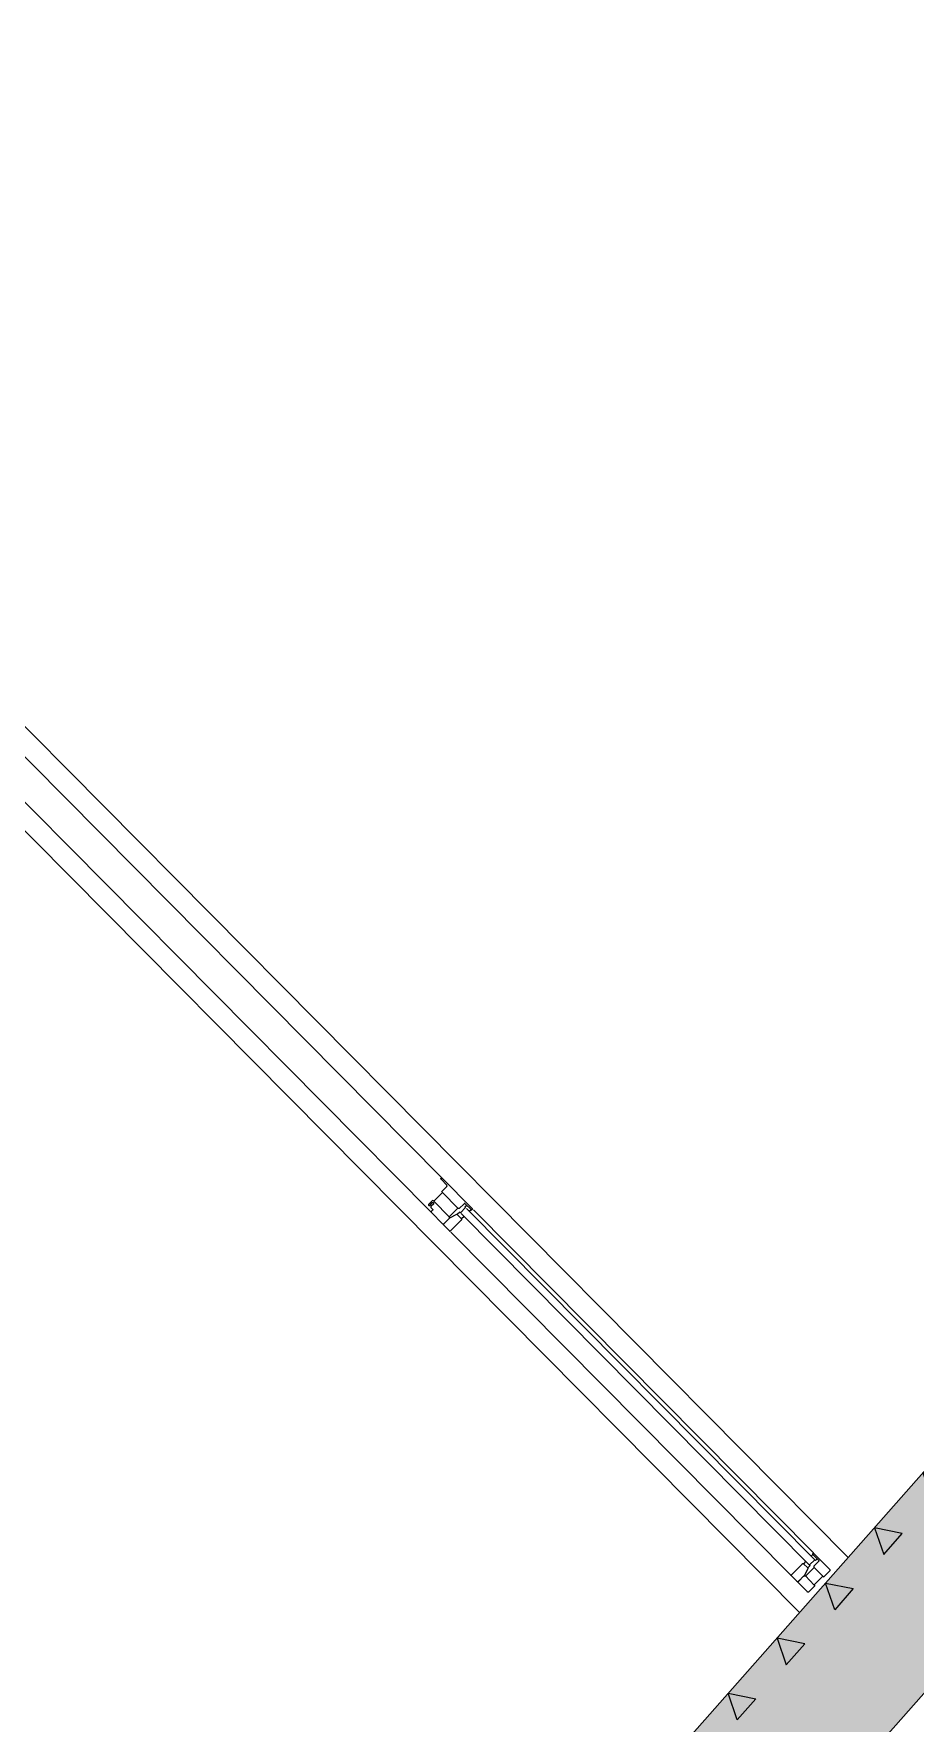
# Model space of a CAD drawing. Header units: metres. Extents: x 66528 to 66676, y 35171 to 35248.
# Drawn here: x 66602.525 to 66604.327, y 35209.759 to 35213.215 of the extents above; entities that cross this region are included whole.
import ezdxf

# ---------------------------------------------------------------- set-up
doc = ezdxf.new("R2010")
doc.units = ezdxf.units.M
doc.header["$LTSCALE"] = 0.00254
doc.header["$PDMODE"] = 1
doc.header["$PDSIZE"] = -2
for name, color, linetype, lineweight in [('AUSBAU - Objekte - Türen', 7, 'Continuous', 13), ('ROHBAU - Darstellungen - Decken', 150, 'Continuous', 25), ('ROHBAU - Darstellungen - Sichtbetonklassen', 7, 'Continuous', 5), ('ROHBAU - Darstellungen - Wände', 7, 'Continuous', 25)]:
    doc.layers.add(name, color=color, linetype=linetype, lineweight=lineweight)

# ---------------------------------------------------------------- blocks, each defined once
blk = doc.blocks.new('SB 4')
at = {"layer": 'ROHBAU - Darstellungen - Sichtbetonklassen', "color": 251, "linetype": 'Continuous', "lineweight": 5, "flags": 128}
for points in [[(-0.1213, -0.05), (-0.15, 0), (-0.1787, -0.05)], [(-0.0287, -0.05), (0, 0), (0.0287, -0.05)]]:
    blk.add_lwpolyline(points, close=True, dxfattribs=at)
blk = doc.blocks.new('Gruppe-200-1')
at = {"layer": 'ROHBAU - Darstellungen - Sichtbetonklassen', "color": 7, "rotation": 48.6645837477981}
for p in [(66604.3429, 35210.2713), (66604.1437, 35210.046), (66603.9445, 35209.8206), (66603.9445, 35209.8206)]:
    blk.add_blockref('SB 4', p, dxfattribs=at)
blk = doc.blocks.new('Gruppe-444-1')
at = {"layer": 'AUSBAU - Objekte - Türen'}
for p, q in [((66603.3623, 35210.7802), (66603.3622, 35210.7801)), ((66603.3622, 35210.7801), (66603.3622, 35210.78)), ((66603.3622, 35210.7801), (66603.3622, 35210.7801)), ((66603.3622, 35210.7801), (66603.3622, 35210.7801)), ((66603.3622, 35210.78), (66603.3622, 35210.7799)), ((66603.3622, 35210.78), (66603.3622, 35210.78)), ((66603.3622, 35210.7799), (66603.3622, 35210.7798)), ((66603.3622, 35210.7799), (66603.3622, 35210.7799)), ((66603.3622, 35210.7799), (66603.3622, 35210.7799)), ((66603.3622, 35210.7798), (66603.3622, 35210.7797)), ((66603.3622, 35210.7798), (66603.3622, 35210.7798)), ((66603.3622, 35210.7798), (66603.3622, 35210.7798)), ((66603.3622, 35210.7797), (66603.3622, 35210.7796)), ((66603.3622, 35210.7797), (66603.3622, 35210.7797)), ((66603.3622, 35210.7797), (66603.3622, 35210.7797)), ((66603.3622, 35210.7796), (66603.3622, 35210.7795)), ((66603.3622, 35210.7796), (66603.3622, 35210.7796)), ((66603.3622, 35210.7795), (66603.3622, 35210.7794)), ((66603.3622, 35210.7795), (66603.3622, 35210.7795)), ((66603.3622, 35210.7795), (66603.3622, 35210.7795)), ((66603.3622, 35210.7794), (66603.3622, 35210.7793)), ((66603.3622, 35210.7794), (66603.3622, 35210.7794)), ((66603.3622, 35210.7794), (66603.3622, 35210.7794)), ((66603.3622, 35210.7793), (66603.3622, 35210.7792)), ((66603.3622, 35210.7793), (66603.3622, 35210.7793)), ((66603.3622, 35210.7793), (66603.3622, 35210.7793)), ((66603.3622, 35210.7792), (66603.3623, 35210.7792)), ((66603.3622, 35210.7792), (66603.3622, 35210.7792)), ((66603.3623, 35210.7804), (66603.3623, 35210.7803)), ((66603.3624, 35210.7804), (66603.3623, 35210.7804)), ((66603.3623, 35210.7803), (66603.3623, 35210.7802)), ((66603.3623, 35210.7803), (66603.3623, 35210.7803)), ((66603.3623, 35210.7803), (66603.3623, 35210.7803)), ((66603.3623, 35210.7802), (66603.3623, 35210.7802)), ((66603.3623, 35210.7802), (66603.3623, 35210.7802)), ((66603.3623, 35210.7792), (66603.3623, 35210.7791)), ((66603.3623, 35210.7791), (66603.3623, 35210.779)), ((66603.3623, 35210.7791), (66603.3623, 35210.7791)), ((66603.3623, 35210.779), (66603.3623, 35210.7789)), ((66603.3623, 35210.779), (66603.3623, 35210.779)), ((66603.3623, 35210.779), (66603.3623, 35210.779)), ((66603.3623, 35210.7789), (66603.3624, 35210.7789)), ((66603.3624, 35210.7805), (66603.3624, 35210.7804)), ((66603.3624, 35210.7805), (66603.3624, 35210.7805)), ((66603.3624, 35210.7805), (66603.3624, 35210.7805)), ((66603.3625, 35210.7805), (66603.3624, 35210.7805)), ((66603.3624, 35210.7804), (66603.3624, 35210.7804)), ((66603.3624, 35210.7789), (66603.3624, 35210.7788)), ((66603.3624, 35210.7789), (66603.3624, 35210.7789)), ((66603.3624, 35210.7789), (66603.3624, 35210.7789)), ((66603.3624, 35210.7788), (66603.3625, 35210.7788)), ((66603.3624, 35210.7788), (66603.3624, 35210.7788)), ((66603.3626, 35210.7807), (66603.3625, 35210.7806)), ((66603.3625, 35210.7806), (66603.3625, 35210.7805)), ((66603.3625, 35210.7806), (66603.3625, 35210.7806)), ((66603.3625, 35210.7806), (66603.3625, 35210.7806)), ((66603.3625, 35210.7788), (66603.3625, 35210.7787)), ((66603.3625, 35210.7787), (66603.3625, 35210.7786)), ((66603.3625, 35210.7787), (66603.3625, 35210.7787)), ((66603.3625, 35210.7787), (66603.3625, 35210.7787)), ((66603.3625, 35210.7786), (66603.3626, 35210.7786)), ((66603.3626, 35210.7807), (66603.3626, 35210.7807)), ((66603.3626, 35210.7807), (66603.3626, 35210.7807)), ((66603.3626, 35210.7786), (66603.3745, 35210.7665)), ((66603.3626, 35210.7786), (66603.3626, 35210.7786)), ((66603.3744, 35210.7924), (66603.3735, 35210.7915)), ((66603.3744, 35210.7924), (66603.3744, 35210.7924)), ((66603.3744, 35210.7924), (66603.3744, 35210.7924)), ((66603.3744, 35210.7924), (66603.3744, 35210.7924)), ((66603.3744, 35210.7924), (66603.3744, 35210.7924)), ((66603.3744, 35210.7924), (66603.3744, 35210.7924)), ((66603.3744, 35210.7924), (66603.3744, 35210.7924)), ((66603.3744, 35210.7924), (66603.3744, 35210.7924)), ((66603.3744, 35210.7924), (66603.3744, 35210.7924)), ((66603.3745, 35210.7924), (66603.3744, 35210.7924)), ((66603.3745, 35210.7925), (66603.3745, 35210.7924)), ((66603.3745, 35210.7925), (66603.3745, 35210.7925)), ((66603.3745, 35210.7925), (66603.3745, 35210.7925)), ((66603.3745, 35210.7925), (66603.3745, 35210.7925)), ((66603.3745, 35210.7925), (66603.3745, 35210.7925)), ((66603.3745, 35210.7925), (66603.3745, 35210.7925)), ((66603.3745, 35210.7925), (66603.3745, 35210.7925)), ((66603.3745, 35210.7925), (66603.3745, 35210.7925)), ((66603.3745, 35210.7925), (66603.3745, 35210.7925)), ((66603.3746, 35210.7925), (66603.3745, 35210.7925)), ((66603.3745, 35210.7924), (66603.3745, 35210.7924)), ((66603.3745, 35210.7924), (66603.3745, 35210.7924)), ((66603.3745, 35210.7924), (66603.3745, 35210.7924)), ((66603.3745, 35210.7924), (66603.3745, 35210.7924)), ((66603.3745, 35210.7924), (66603.3745, 35210.7924)), ((66603.3745, 35210.7924), (66603.3745, 35210.7924)), ((66603.3745, 35210.7924), (66603.3745, 35210.7924)), ((66603.3745, 35210.7924), (66603.3745, 35210.7924)), ((66603.3745, 35210.7924), (66603.3745, 35210.7924)), ((66603.3746, 35210.7926), (66603.3746, 35210.7925)), ((66603.3746, 35210.7926), (66603.3746, 35210.7926)), ((66603.3746, 35210.7926), (66603.3746, 35210.7926)), ((66603.3747, 35210.7926), (66603.3746, 35210.7926)), ((66603.3746, 35210.7925), (66603.3746, 35210.7925)), ((66603.3746, 35210.7925), (66603.3746, 35210.7925)), ((66603.3746, 35210.7925), (66603.3746, 35210.7925)), ((66603.3746, 35210.7925), (66603.3746, 35210.7925)), ((66603.3746, 35210.7925), (66603.3746, 35210.7925)), ((66603.3746, 35210.7925), (66603.3746, 35210.7925)), ((66603.3746, 35210.7925), (66603.3746, 35210.7925)), ((66603.3746, 35210.7925), (66603.3746, 35210.7925)), ((66603.3746, 35210.7925), (66603.3746, 35210.7925)), ((66603.3746, 35210.7925), (66603.3746, 35210.7925)), ((66603.3746, 35210.7925), (66603.3746, 35210.7925)), ((66603.3746, 35210.7925), (66603.3746, 35210.7925)), ((66603.3746, 35210.7925), (66603.3746, 35210.7925)), ((66603.3746, 35210.7925), (66603.3746, 35210.7925)), ((66603.3747, 35210.7926), (66603.3747, 35210.7926)), ((66603.3747, 35210.7926), (66603.3747, 35210.7926)), ((66603.3747, 35210.7926), (66603.3747, 35210.7926)), ((66603.3747, 35210.7926), (66603.3747, 35210.7926)), ((66603.3747, 35210.7926), (66603.3747, 35210.7926)), ((66603.3747, 35210.7926), (66603.3747, 35210.7926)), ((66603.3747, 35210.7926), (66603.3747, 35210.7926)), ((66603.3747, 35210.7926), (66603.3747, 35210.7926)), ((66603.3747, 35210.7926), (66603.3747, 35210.7926)), ((66603.3747, 35210.7926), (66603.3747, 35210.7926)), ((66603.3747, 35210.7926), (66603.3747, 35210.7926)), ((66603.3747, 35210.7926), (66603.3747, 35210.7926)), ((66603.3747, 35210.7926), (66603.3747, 35210.7926)), ((66603.3747, 35210.7926), (66603.3747, 35210.7926)), ((66603.3747, 35210.7926), (66603.3747, 35210.7926)), ((66603.3747, 35210.7926), (66603.3747, 35210.7926)), ((66603.3748, 35210.7926), (66603.3747, 35210.7926)), ((66603.389, 35210.8002), (66603.3748, 35210.7926)), ((66603.3748, 35210.7926), (66603.3748, 35210.7926)), ((66603.3767, 35210.7665), (66603.3994, 35210.789)), ((66603.389, 35210.8002), (66603.389, 35210.8002)), ((66603.389, 35210.8002), (66603.389, 35210.8002)), ((66603.3891, 35210.8002), (66603.389, 35210.8002)), ((66603.3891, 35210.8003), (66603.3891, 35210.8002)), ((66603.3892, 35210.8003), (66603.3891, 35210.8003)), ((66603.3891, 35210.8002), (66603.3891, 35210.8002)), ((66603.3891, 35210.8002), (66603.3891, 35210.8002)), ((66603.3892, 35210.8003), (66603.3892, 35210.8003)), ((66603.3892, 35210.8003), (66603.3892, 35210.8003)), ((66603.3893, 35210.8003), (66603.3892, 35210.8003)), ((66603.3893, 35210.8003), (66603.3893, 35210.8003)), ((66603.3893, 35210.8003), (66603.3893, 35210.8003)), ((66603.3893, 35210.8003), (66603.3893, 35210.8003)), ((66603.3894, 35210.8003), (66603.3893, 35210.8003)), ((66603.3894, 35210.8003), (66603.3894, 35210.8003)), ((66603.3894, 35210.8003), (66603.3894, 35210.8003)), ((66603.3895, 35210.8003), (66603.3894, 35210.8003)), ((66603.3896, 35210.8004), (66603.3895, 35210.8003)), ((66603.3895, 35210.8003), (66603.3895, 35210.8003)), ((66603.3895, 35210.8003), (66603.3895, 35210.8003)), ((66603.3895, 35210.8003), (66603.3895, 35210.8003)), ((66603.3896, 35210.8004), (66603.3896, 35210.8004)), ((66603.3896, 35210.8004), (66603.3896, 35210.8004)), ((66603.3897, 35210.8004), (66603.3896, 35210.8004)), ((66603.3897, 35210.8004), (66603.3897, 35210.8004)), ((66603.3897, 35210.8004), (66603.3897, 35210.8004)), ((66603.3898, 35210.8004), (66603.3897, 35210.8004)), ((66603.3898, 35210.8004), (66603.3898, 35210.8004)), ((66603.3898, 35210.8003), (66603.3898, 35210.8004)), ((66603.3898, 35210.8003), (66603.3898, 35210.8003)), ((66603.3899, 35210.8003), (66603.3898, 35210.8003)), ((66603.3899, 35210.8003), (66603.3899, 35210.8003)), ((66603.3899, 35210.8003), (66603.3899, 35210.8003)), ((66603.39, 35210.8003), (66603.3899, 35210.8003)), ((66603.39, 35210.8003), (66603.39, 35210.8003)), ((66603.39, 35210.8003), (66603.39, 35210.8003)), ((66603.39, 35210.8003), (66603.39, 35210.8003)), ((66603.3901, 35210.8003), (66603.39, 35210.8003)), ((66603.3901, 35210.8003), (66603.3901, 35210.8003)), ((66603.3901, 35210.8003), (66603.3901, 35210.8003)), ((66603.3902, 35210.8003), (66603.3901, 35210.8003)), ((66603.3902, 35210.8003), (66603.3902, 35210.8003)), ((66603.3902, 35210.8003), (66603.3902, 35210.8003)), ((66603.3905, 35210.8001), (66603.3905, 35210.8001)), ((66603.3906, 35210.8001), (66603.3905, 35210.8001)), ((66603.3906, 35210.8), (66603.3906, 35210.8001)), ((66603.3906, 35210.8), (66603.3906, 35210.8)), ((66603.3906, 35210.8), (66603.3906, 35210.8)), ((66603.3907, 35210.8), (66603.3906, 35210.8)), ((66603.3907, 35210.8), (66603.3907, 35210.8)), ((66603.3907, 35210.8), (66603.3907, 35210.8)), ((66603.3907, 35210.7999), (66603.3907, 35210.8)), ((66603.3907, 35210.7999), (66603.3907, 35210.7999)), ((66603.3994, 35210.7911), (66603.3907, 35210.7999)), ((66603.3995, 35210.7911), (66603.3994, 35210.7911)), ((66603.3994, 35210.789), (66603.3995, 35210.789)), ((66603.3995, 35210.791), (66603.3995, 35210.7911)), ((66603.3995, 35210.791), (66603.3995, 35210.791)), ((66603.3995, 35210.791), (66603.3995, 35210.791)), ((66603.3996, 35210.791), (66603.3995, 35210.791)), ((66603.3995, 35210.7891), (66603.3996, 35210.7891)), ((66603.3995, 35210.7891), (66603.3995, 35210.7891)), ((66603.3995, 35210.789), (66603.3995, 35210.7891)), ((66603.3995, 35210.789), (66603.3995, 35210.789)), ((66603.3996, 35210.7909), (66603.3996, 35210.791)), ((66603.3996, 35210.7909), (66603.3996, 35210.7909)), ((66603.3996, 35210.7909), (66603.3996, 35210.7909)), ((66603.3997, 35210.7908), (66603.3996, 35210.7909)), ((66603.3996, 35210.7892), (66603.3997, 35210.7893)), ((66603.3996, 35210.7892), (66603.3996, 35210.7892)), ((66603.3996, 35210.7892), (66603.3996, 35210.7892)), ((66603.3996, 35210.7891), (66603.3996, 35210.7892)), ((66603.3996, 35210.7891), (66603.3996, 35210.7891)), ((66603.3997, 35210.7908), (66603.3997, 35210.7908)), ((66603.3997, 35210.7908), (66603.3997, 35210.7908)), ((66603.3997, 35210.7907), (66603.3997, 35210.7908)), ((66603.3997, 35210.7907), (66603.3997, 35210.7907)), ((66603.3997, 35210.7907), (66603.3997, 35210.7907)), ((66603.3998, 35210.7906), (66603.3997, 35210.7907)), ((66603.3997, 35210.7894), (66603.3998, 35210.7895)), ((66603.3997, 35210.7894), (66603.3997, 35210.7894)), ((66603.3997, 35210.7894), (66603.3997, 35210.7894)), ((66603.3997, 35210.7893), (66603.3997, 35210.7894)), ((66603.3997, 35210.7893), (66603.3997, 35210.7893)), ((66603.3997, 35210.7893), (66603.3997, 35210.7893)), ((66603.3998, 35210.7906), (66603.3998, 35210.7906)), ((66603.3998, 35210.7906), (66603.3998, 35210.7906)), ((66603.3998, 35210.7905), (66603.3998, 35210.7906)), ((66603.3998, 35210.7905), (66603.3998, 35210.7905)), ((66603.3998, 35210.7905), (66603.3998, 35210.7905)), ((66603.3998, 35210.7904), (66603.3998, 35210.7905)), ((66603.3998, 35210.7904), (66603.3998, 35210.7904)), ((66603.3998, 35210.7904), (66603.3998, 35210.7904)), ((66603.3999, 35210.7903), (66603.3998, 35210.7904)), ((66603.3998, 35210.7897), (66603.3999, 35210.7898)), ((66603.3998, 35210.7897), (66603.3998, 35210.7897)), ((66603.3998, 35210.7897), (66603.3998, 35210.7897)), ((66603.3998, 35210.7896), (66603.3998, 35210.7897)), ((66603.3998, 35210.7896), (66603.3998, 35210.7896)), ((66603.3998, 35210.7896), (66603.3998, 35210.7896)), ((66603.3998, 35210.7895), (66603.3998, 35210.7896)), ((66603.3998, 35210.7895), (66603.3998, 35210.7895)), ((66603.3998, 35210.7895), (66603.3998, 35210.7895)), ((66603.3999, 35210.7903), (66603.3999, 35210.7903)), ((66603.3999, 35210.7903), (66603.3999, 35210.7903)), ((66603.3999, 35210.7902), (66603.3999, 35210.7903)), ((66603.3999, 35210.7902), (66603.3999, 35210.7902)), ((66603.3999, 35210.7901), (66603.3999, 35210.7902)), ((66603.3999, 35210.7901), (66603.3999, 35210.7901)), ((66603.3999, 35210.7901), (66603.3999, 35210.7901)), ((66603.3999, 35210.79), (66603.3999, 35210.7901)), ((66603.3999, 35210.79), (66603.3999, 35210.79)), ((66603.3999, 35210.79), (66603.3999, 35210.79)), ((66603.3999, 35210.7899), (66603.3999, 35210.79)), ((66603.3999, 35210.7899), (66603.3999, 35210.7899)), ((66603.3999, 35210.7898), (66603.3999, 35210.7899)), ((66603.3999, 35210.7898), (66603.3999, 35210.7898)), ((66603.3999, 35210.7898), (66603.3999, 35210.7898)), ((66603.3745, 35210.7665), (66603.3746, 35210.7665)), ((66603.3746, 35210.7665), (66603.3746, 35210.7664)), ((66603.3746, 35210.7664), (66603.3747, 35210.7664)), ((66603.3746, 35210.7664), (66603.3746, 35210.7664)), ((66603.3747, 35210.7664), (66603.3747, 35210.7663)), ((66603.3747, 35210.7664), (66603.3747, 35210.7664)), ((66603.3747, 35210.7664), (66603.3747, 35210.7664)), ((66603.3747, 35210.7663), (66603.3748, 35210.7663)), ((66603.3748, 35210.7663), (66603.3749, 35210.7663)), ((66603.3748, 35210.7663), (66603.3748, 35210.7663)), ((66603.3748, 35210.7663), (66603.3748, 35210.7663)), ((66603.3749, 35210.7663), (66603.3749, 35210.7662)), ((66603.3749, 35210.7662), (66603.375, 35210.7662)), ((66603.3749, 35210.7662), (66603.3749, 35210.7662)), ((66603.375, 35210.7662), (66603.3751, 35210.7662)), ((66603.375, 35210.7662), (66603.375, 35210.7662)), ((66603.375, 35210.7662), (66603.375, 35210.7662)), ((66603.3751, 35210.7662), (66603.3751, 35210.7661)), ((66603.3751, 35210.7661), (66603.3752, 35210.7661)), ((66603.3751, 35210.7661), (66603.3751, 35210.7661)), ((66603.3752, 35210.7661), (66603.3753, 35210.7661)), ((66603.3752, 35210.7661), (66603.3752, 35210.7661)), ((66603.3752, 35210.7661), (66603.3752, 35210.7661)), ((66603.3753, 35210.7661), (66603.3754, 35210.7661)), ((66603.3753, 35210.7661), (66603.3753, 35210.7661)), ((66603.3753, 35210.7661), (66603.3753, 35210.7661)), ((66603.3754, 35210.7661), (66603.3755, 35210.7661)), ((66603.3754, 35210.7661), (66603.3754, 35210.7661)), ((66603.3755, 35210.7661), (66603.3756, 35210.7661)), ((66603.3755, 35210.7661), (66603.3755, 35210.7661)), ((66603.3755, 35210.7661), (66603.3755, 35210.7661)), ((66603.3756, 35210.7661), (66603.3757, 35210.7661)), ((66603.3756, 35210.7661), (66603.3756, 35210.7661)), ((66603.3756, 35210.7661), (66603.3756, 35210.7661)), ((66603.3757, 35210.7661), (66603.3758, 35210.7661)), ((66603.3757, 35210.7661), (66603.3757, 35210.7661)), ((66603.3758, 35210.7661), (66603.3759, 35210.7661)), ((66603.3758, 35210.7661), (66603.3758, 35210.7661)), ((66603.3758, 35210.7661), (66603.3758, 35210.7661)), ((66603.3759, 35210.7661), (66603.376, 35210.7661)), ((66603.3759, 35210.7661), (66603.3759, 35210.7661)), ((66603.3759, 35210.7661), (66603.3759, 35210.7661)), ((66603.376, 35210.7661), (66603.3761, 35210.7661)), ((66603.376, 35210.7661), (66603.376, 35210.7661)), ((66603.376, 35210.7661), (66603.376, 35210.7661)), ((66603.3761, 35210.7662), (66603.3762, 35210.7662)), ((66603.3761, 35210.7661), (66603.3761, 35210.7662)), ((66603.3761, 35210.7661), (66603.3761, 35210.7661)), ((66603.3762, 35210.7662), (66603.3763, 35210.7662)), ((66603.3762, 35210.7662), (66603.3762, 35210.7662)), ((66603.3762, 35210.7662), (66603.3762, 35210.7662)), ((66603.3763, 35210.7662), (66603.3764, 35210.7663)), ((66603.3763, 35210.7662), (66603.3763, 35210.7662)), ((66603.3763, 35210.7662), (66603.3763, 35210.7662)), ((66603.3764, 35210.7663), (66603.3765, 35210.7663)), ((66603.3764, 35210.7663), (66603.3764, 35210.7663)), ((66603.3764, 35210.7663), (66603.3764, 35210.7663)), ((66603.3765, 35210.7664), (66603.3766, 35210.7664)), ((66603.3765, 35210.7663), (66603.3765, 35210.7664)), ((66603.3765, 35210.7663), (66603.3765, 35210.7663)), ((66603.3766, 35210.7665), (66603.3767, 35210.7665)), ((66603.3766, 35210.7664), (66603.3766, 35210.7665)), ((66603.3766, 35210.7664), (66603.3766, 35210.7664)), ((66603.3766, 35210.7664), (66603.3766, 35210.7664))]:
    blk.add_line(p, q, dxfattribs=at)
blk = doc.blocks.new('Gruppe-445-1')
at = {"layer": 'AUSBAU - Objekte - Türen'}
for p, q in [((66603.3424, 35210.8275), (66603.3602, 35210.8451)), ((66603.374, 35210.7955), (66603.3918, 35210.8131)), ((66603.3957, 35210.8048), (66603.3907, 35210.7999)), ((66603.3957, 35210.8048), (66603.397, 35210.8035)), ((66603.397, 35210.8035), (66603.4077, 35210.814)), ((66603.397, 35210.8035), (66603.4077, 35210.814)), ((66603.4064, 35210.8154), (66603.4099, 35210.8189)), ((66603.4064, 35210.8154), (66603.4077, 35210.814)), ((66603.4151, 35210.8066), (66603.4187, 35210.8101)), ((66603.4188, 35210.8099), (66603.419, 35210.8098)), ((66603.419, 35210.8098), (66603.4192, 35210.8097)), ((66603.4192, 35210.8097), (66603.4195, 35210.8096)), ((66603.4195, 35210.8096), (66603.4197, 35210.8096)), ((66603.4197, 35210.8096), (66603.42, 35210.8096)), ((66603.42, 35210.8096), (66603.4202, 35210.8097)), ((66603.4202, 35210.8097), (66603.4204, 35210.8098)), ((66603.4204, 35210.8098), (66603.4208, 35210.8101)), ((66603.3744, 35210.7924), (66603.3735, 35210.7915)), ((66603.3744, 35210.7924), (66603.3744, 35210.7924)), ((66603.3744, 35210.7924), (66603.3744, 35210.7924)), ((66603.3744, 35210.7924), (66603.3744, 35210.7924)), ((66603.3744, 35210.7924), (66603.3744, 35210.7924)), ((66603.3744, 35210.7924), (66603.3744, 35210.7924)), ((66603.3744, 35210.7924), (66603.3744, 35210.7924)), ((66603.3744, 35210.7924), (66603.3744, 35210.7924)), ((66603.3744, 35210.7924), (66603.3744, 35210.7924)), ((66603.3745, 35210.7924), (66603.3744, 35210.7924)), ((66603.3745, 35210.7925), (66603.3745, 35210.7924)), ((66603.3745, 35210.7925), (66603.3745, 35210.7925)), ((66603.3745, 35210.7925), (66603.3745, 35210.7925)), ((66603.3745, 35210.7925), (66603.3745, 35210.7925)), ((66603.3745, 35210.7925), (66603.3745, 35210.7925)), ((66603.3745, 35210.7925), (66603.3745, 35210.7925)), ((66603.3745, 35210.7925), (66603.3745, 35210.7925)), ((66603.3745, 35210.7925), (66603.3745, 35210.7925)), ((66603.3745, 35210.7925), (66603.3745, 35210.7925)), ((66603.3746, 35210.7925), (66603.3745, 35210.7925)), ((66603.3745, 35210.7924), (66603.3745, 35210.7924)), ((66603.3745, 35210.7924), (66603.3745, 35210.7924)), ((66603.3745, 35210.7924), (66603.3745, 35210.7924)), ((66603.3745, 35210.7924), (66603.3745, 35210.7924)), ((66603.3745, 35210.7924), (66603.3745, 35210.7924)), ((66603.3745, 35210.7924), (66603.3745, 35210.7924)), ((66603.3745, 35210.7924), (66603.3745, 35210.7924)), ((66603.3745, 35210.7924), (66603.3745, 35210.7924)), ((66603.3745, 35210.7924), (66603.3745, 35210.7924)), ((66603.3746, 35210.7926), (66603.3746, 35210.7925)), ((66603.3746, 35210.7926), (66603.3746, 35210.7926)), ((66603.3746, 35210.7926), (66603.3746, 35210.7926)), ((66603.3747, 35210.7926), (66603.3746, 35210.7926)), ((66603.3746, 35210.7925), (66603.3746, 35210.7925)), ((66603.3746, 35210.7925), (66603.3746, 35210.7925)), ((66603.3746, 35210.7925), (66603.3746, 35210.7925)), ((66603.3746, 35210.7925), (66603.3746, 35210.7925)), ((66603.3746, 35210.7925), (66603.3746, 35210.7925)), ((66603.3746, 35210.7925), (66603.3746, 35210.7925)), ((66603.3746, 35210.7925), (66603.3746, 35210.7925)), ((66603.3746, 35210.7925), (66603.3746, 35210.7925)), ((66603.3746, 35210.7925), (66603.3746, 35210.7925)), ((66603.3746, 35210.7925), (66603.3746, 35210.7925)), ((66603.3746, 35210.7925), (66603.3746, 35210.7925)), ((66603.3746, 35210.7925), (66603.3746, 35210.7925)), ((66603.3746, 35210.7925), (66603.3746, 35210.7925)), ((66603.3746, 35210.7925), (66603.3746, 35210.7925)), ((66603.3747, 35210.7926), (66603.3747, 35210.7926)), ((66603.3747, 35210.7926), (66603.3747, 35210.7926)), ((66603.3747, 35210.7926), (66603.3747, 35210.7926)), ((66603.3747, 35210.7926), (66603.3747, 35210.7926)), ((66603.3747, 35210.7926), (66603.3747, 35210.7926)), ((66603.3747, 35210.7926), (66603.3747, 35210.7926)), ((66603.3747, 35210.7926), (66603.3747, 35210.7926)), ((66603.3747, 35210.7926), (66603.3747, 35210.7926)), ((66603.3747, 35210.7926), (66603.3747, 35210.7926)), ((66603.3747, 35210.7926), (66603.3747, 35210.7926)), ((66603.3747, 35210.7926), (66603.3747, 35210.7926)), ((66603.3747, 35210.7926), (66603.3747, 35210.7926)), ((66603.3747, 35210.7926), (66603.3747, 35210.7926)), ((66603.3747, 35210.7926), (66603.3747, 35210.7926)), ((66603.3747, 35210.7926), (66603.3747, 35210.7926)), ((66603.3747, 35210.7926), (66603.3747, 35210.7926)), ((66603.3748, 35210.7926), (66603.3747, 35210.7926)), ((66603.3748, 35210.7926), (66603.3748, 35210.7926)), ((66603.4044, 35210.796), (66603.3994, 35210.7911))]:
    blk.add_line(p, q, dxfattribs=at)
at = {"layer": 'AUSBAU - Objekte - Türen', "flags": 128}
for points in [[(66603.3575, 35210.872, -0.414214), (66603.3575, 35210.8741, -0.414214), (66603.3596, 35210.8741), (66603.4208, 35210.8122, -0.414214), (66603.4208, 35210.8101, -0.414214), (66603.4187, 35210.8101), (66603.4069, 35210.822, 0.414214), (66603.4044, 35210.822), (66603.3946, 35210.8123, -0.287008), (66603.3925, 35210.8124), (66603.3595, 35210.8458, -0.287008), (66603.3595, 35210.8479), (66603.3692, 35210.8575, 0.414214), (66603.3692, 35210.8601)], [(66603.3322, 35210.821, 0.418371), (66603.3322, 35210.8187, 0.418371), (66603.3345, 35210.8187), (66603.3394, 35210.8238, -0.423169), (66603.3418, 35210.8238, -0.423169), (66603.3417, 35210.8214), (66603.3373, 35210.8173, 0.423796), (66603.3372, 35210.8137), (66603.3401, 35210.8108, -0.440011), (66603.34, 35210.8086), (66603.3378, 35210.8068, 0.440011), (66603.3377, 35210.8038), (66603.3601, 35210.7811, 0.414214), (66603.363, 35210.7811), (66603.3747, 35210.7927, 0.287008), (66603.3747, 35210.7948), (66603.3417, 35210.8282, 0.287008), (66603.3396, 35210.8282)]]:
    blk.add_lwpolyline(points, format="xyb", close=True, dxfattribs=at)
at = {"layer": 'AUSBAU - Objekte - Türen'}
blk.add_blockref('Gruppe-444-1', (0, 0), dxfattribs=at)
blk = doc.blocks.new('Gruppe-452-1')
at = {"layer": 'AUSBAU - Objekte - Türen'}
for p, q in [((66604.0736, 35210.0631), (66604.0963, 35210.0856)), ((66604.0963, 35210.0856), (66604.0964, 35210.0857)), ((66604.0964, 35210.0857), (66604.0965, 35210.0858)), ((66604.0964, 35210.0857), (66604.0964, 35210.0857)), ((66604.0964, 35210.0857), (66604.0964, 35210.0857)), ((66604.0964, 35210.0857), (66604.0964, 35210.0857)), ((66604.0965, 35210.0858), (66604.0966, 35210.0858)), ((66604.0965, 35210.0858), (66604.0965, 35210.0858)), ((66604.0965, 35210.0858), (66604.0965, 35210.0858)), ((66604.0966, 35210.0859), (66604.0967, 35210.0859)), ((66604.0966, 35210.0858), (66604.0966, 35210.0859)), ((66604.0966, 35210.0858), (66604.0966, 35210.0858)), ((66604.0967, 35210.0859), (66604.0968, 35210.0859)), ((66604.0967, 35210.0859), (66604.0967, 35210.0859)), ((66604.0967, 35210.0859), (66604.0967, 35210.0859)), ((66604.0968, 35210.086), (66604.0969, 35210.086)), ((66604.0968, 35210.0859), (66604.0968, 35210.086)), ((66604.0968, 35210.0859), (66604.0968, 35210.0859)), ((66604.0969, 35210.086), (66604.097, 35210.086)), ((66604.0969, 35210.086), (66604.0969, 35210.086)), ((66604.0969, 35210.086), (66604.0969, 35210.086)), ((66604.097, 35210.086), (66604.0971, 35210.086)), ((66604.097, 35210.086), (66604.097, 35210.086)), ((66604.097, 35210.086), (66604.097, 35210.086)), ((66604.0971, 35210.086), (66604.0972, 35210.0861)), ((66604.0971, 35210.086), (66604.0971, 35210.086)), ((66604.0971, 35210.086), (66604.0971, 35210.086)), ((66604.0972, 35210.0861), (66604.0973, 35210.0861)), ((66604.0972, 35210.0861), (66604.0972, 35210.0861)), ((66604.0973, 35210.0861), (66604.0974, 35210.0861)), ((66604.0973, 35210.0861), (66604.0973, 35210.0861)), ((66604.0973, 35210.0861), (66604.0973, 35210.0861)), ((66604.0974, 35210.0861), (66604.0975, 35210.0861)), ((66604.0974, 35210.0861), (66604.0974, 35210.0861)), ((66604.0974, 35210.0861), (66604.0974, 35210.0861)), ((66604.0975, 35210.0861), (66604.0976, 35210.0861)), ((66604.0975, 35210.0861), (66604.0975, 35210.0861)), ((66604.0975, 35210.0861), (66604.0975, 35210.0861)), ((66604.0976, 35210.0861), (66604.0977, 35210.086)), ((66604.0976, 35210.0861), (66604.0976, 35210.0861)), ((66604.0977, 35210.086), (66604.0978, 35210.086)), ((66604.0977, 35210.086), (66604.0977, 35210.086)), ((66604.0977, 35210.086), (66604.0977, 35210.086)), ((66604.0978, 35210.086), (66604.0979, 35210.086)), ((66604.0978, 35210.086), (66604.0978, 35210.086)), ((66604.0978, 35210.086), (66604.0978, 35210.086)), ((66604.0979, 35210.086), (66604.098, 35210.086)), ((66604.0979, 35210.086), (66604.0979, 35210.086)), ((66604.0979, 35210.086), (66604.0979, 35210.086)), ((66604.098, 35210.086), (66604.098, 35210.0859)), ((66604.098, 35210.0859), (66604.0981, 35210.0859)), ((66604.098, 35210.0859), (66604.098, 35210.0859)), ((66604.0981, 35210.0859), (66604.0982, 35210.0859)), ((66604.0981, 35210.0859), (66604.0981, 35210.0859)), ((66604.0981, 35210.0859), (66604.0981, 35210.0859)), ((66604.0982, 35210.0859), (66604.0982, 35210.0858)), ((66604.0982, 35210.0858), (66604.0983, 35210.0858)), ((66604.0982, 35210.0858), (66604.0982, 35210.0858)), ((66604.0983, 35210.0858), (66604.0983, 35210.0857)), ((66604.0983, 35210.0858), (66604.0983, 35210.0858)), ((66604.0983, 35210.0857), (66604.0984, 35210.0857)), ((66604.0984, 35210.0857), (66604.0984, 35210.0856)), ((66604.0984, 35210.0857), (66604.0984, 35210.0857)), ((66604.0984, 35210.0857), (66604.0984, 35210.0857)), ((66604.0984, 35210.0856), (66604.0985, 35210.0856)), ((66604.0985, 35210.0856), (66604.1072, 35210.0768)), ((66604.0732, 35210.0626), (66604.0733, 35210.0626)), ((66604.0732, 35210.0625), (66604.0732, 35210.0626)), ((66604.0732, 35210.0625), (66604.0732, 35210.0625)), ((66604.0732, 35210.0625), (66604.0732, 35210.0625)), ((66604.0732, 35210.0624), (66604.0732, 35210.0625)), ((66604.0732, 35210.0624), (66604.0732, 35210.0624)), ((66604.0732, 35210.0624), (66604.0732, 35210.0624)), ((66604.0732, 35210.0623), (66604.0732, 35210.0624)), ((66604.0732, 35210.0623), (66604.0732, 35210.0623)), ((66604.0732, 35210.0622), (66604.0732, 35210.0623)), ((66604.0732, 35210.0622), (66604.0732, 35210.0622)), ((66604.0732, 35210.0622), (66604.0732, 35210.0622)), ((66604.0732, 35210.0621), (66604.0732, 35210.0622)), ((66604.0732, 35210.0621), (66604.0732, 35210.0621)), ((66604.0732, 35210.0621), (66604.0732, 35210.0621)), ((66604.0732, 35210.062), (66604.0732, 35210.0621)), ((66604.0732, 35210.062), (66604.0732, 35210.062)), ((66604.0732, 35210.0619), (66604.0732, 35210.062)), ((66604.0732, 35210.0619), (66604.0732, 35210.0619)), ((66604.0732, 35210.0619), (66604.0732, 35210.0619)), ((66604.0732, 35210.0618), (66604.0732, 35210.0619)), ((66604.0732, 35210.0618), (66604.0732, 35210.0618)), ((66604.0732, 35210.0618), (66604.0732, 35210.0618)), ((66604.0732, 35210.0617), (66604.0732, 35210.0618)), ((66604.0732, 35210.0617), (66604.0732, 35210.0617)), ((66604.0732, 35210.0617), (66604.0732, 35210.0617)), ((66604.0732, 35210.0616), (66604.0732, 35210.0617)), ((66604.0732, 35210.0616), (66604.0732, 35210.0616)), ((66604.0732, 35210.0616), (66604.0732, 35210.0616)), ((66604.0733, 35210.0615), (66604.0732, 35210.0616)), ((66604.0733, 35210.0628), (66604.0734, 35210.0628)), ((66604.0733, 35210.0627), (66604.0733, 35210.0628)), ((66604.0733, 35210.0627), (66604.0733, 35210.0627)), ((66604.0733, 35210.0627), (66604.0733, 35210.0627)), ((66604.0733, 35210.0626), (66604.0733, 35210.0627)), ((66604.0733, 35210.0626), (66604.0733, 35210.0626)), ((66604.0733, 35210.0615), (66604.0733, 35210.0615)), ((66604.0733, 35210.0615), (66604.0733, 35210.0615)), ((66604.0733, 35210.0614), (66604.0733, 35210.0615)), ((66604.0733, 35210.0614), (66604.0733, 35210.0614)), ((66604.0733, 35210.0614), (66604.0733, 35210.0614)), ((66604.0733, 35210.0613), (66604.0733, 35210.0614)), ((66604.0734, 35210.0613), (66604.0733, 35210.0613)), ((66604.0734, 35210.0629), (66604.0735, 35210.063)), ((66604.0734, 35210.0629), (66604.0734, 35210.0629)), ((66604.0734, 35210.0629), (66604.0734, 35210.0629)), ((66604.0734, 35210.0628), (66604.0734, 35210.0629)), ((66604.0734, 35210.0628), (66604.0734, 35210.0628)), ((66604.0734, 35210.0613), (66604.0734, 35210.0613)), ((66604.0734, 35210.0612), (66604.0734, 35210.0613)), ((66604.0734, 35210.0612), (66604.0734, 35210.0612)), ((66604.0734, 35210.0612), (66604.0734, 35210.0612)), ((66604.0735, 35210.0611), (66604.0734, 35210.0612)), ((66604.0735, 35210.063), (66604.0736, 35210.0631)), ((66604.0735, 35210.063), (66604.0735, 35210.063)), ((66604.0735, 35210.063), (66604.0735, 35210.063)), ((66604.0735, 35210.063), (66604.0735, 35210.063)), ((66604.0735, 35210.0611), (66604.0735, 35210.0611)), ((66604.0735, 35210.0611), (66604.0735, 35210.0611)), ((66604.0735, 35210.061), (66604.0735, 35210.0611)), ((66604.0736, 35210.061), (66604.0735, 35210.061)), ((66604.0736, 35210.0631), (66604.0736, 35210.0631)), ((66604.0736, 35210.0631), (66604.0736, 35210.0631)), ((66604.0736, 35210.061), (66604.0736, 35210.061)), ((66604.0856, 35210.0489), (66604.0736, 35210.061)), ((66604.0856, 35210.0489), (66604.0856, 35210.0489)), ((66604.0856, 35210.0489), (66604.0856, 35210.0489)), ((66604.0856, 35210.0488), (66604.0856, 35210.0489)), ((66604.0857, 35210.0488), (66604.0856, 35210.0488)), ((66604.0857, 35210.0488), (66604.0857, 35210.0488)), ((66604.0857, 35210.0488), (66604.0857, 35210.0488)), ((66604.0858, 35210.0488), (66604.0857, 35210.0488)), ((66604.0858, 35210.0487), (66604.0858, 35210.0488)), ((66604.0858, 35210.0487), (66604.0858, 35210.0487)), ((66604.0858, 35210.0487), (66604.0858, 35210.0487)), ((66604.0859, 35210.0487), (66604.0858, 35210.0487)), ((66604.0859, 35210.0487), (66604.0859, 35210.0487)), ((66604.0859, 35210.0486), (66604.0859, 35210.0487)), ((66604.086, 35210.0486), (66604.0859, 35210.0486)), ((66604.086, 35210.0486), (66604.086, 35210.0486)), ((66604.086, 35210.0486), (66604.086, 35210.0486)), ((66604.0861, 35210.0486), (66604.086, 35210.0486)), ((66604.0861, 35210.0486), (66604.0861, 35210.0486)), ((66604.0861, 35210.0486), (66604.0861, 35210.0486)), ((66604.0862, 35210.0485), (66604.0861, 35210.0486)), ((66604.0862, 35210.0485), (66604.0862, 35210.0485)), ((66604.0862, 35210.0485), (66604.0862, 35210.0485)), ((66604.0863, 35210.0485), (66604.0862, 35210.0485)), ((66604.0863, 35210.0485), (66604.0863, 35210.0485)), ((66604.0864, 35210.0485), (66604.0863, 35210.0485)), ((66604.0864, 35210.0485), (66604.0864, 35210.0485)), ((66604.0864, 35210.0485), (66604.0864, 35210.0485)), ((66604.0865, 35210.0485), (66604.0864, 35210.0485)), ((66604.0865, 35210.0485), (66604.0865, 35210.0485)), ((66604.0865, 35210.0485), (66604.0865, 35210.0485)), ((66604.0866, 35210.0485), (66604.0865, 35210.0485)), ((66604.0866, 35210.0485), (66604.0866, 35210.0485)), ((66604.0866, 35210.0485), (66604.0866, 35210.0485)), ((66604.0867, 35210.0485), (66604.0866, 35210.0485)), ((66604.0867, 35210.0485), (66604.0867, 35210.0485)), ((66604.0868, 35210.0485), (66604.0867, 35210.0485)), ((66604.0868, 35210.0485), (66604.0868, 35210.0485)), ((66604.0868, 35210.0485), (66604.0868, 35210.0485)), ((66604.0869, 35210.0485), (66604.0868, 35210.0485)), ((66604.0869, 35210.0485), (66604.0869, 35210.0485)), ((66604.0869, 35210.0485), (66604.0869, 35210.0485)), ((66604.087, 35210.0485), (66604.0869, 35210.0485)), ((66604.087, 35210.0485), (66604.087, 35210.0485)), ((66604.087, 35210.0485), (66604.087, 35210.0485)), ((66604.0871, 35210.0485), (66604.087, 35210.0485)), ((66604.0871, 35210.0486), (66604.0871, 35210.0485)), ((66604.0872, 35210.0486), (66604.0871, 35210.0486)), ((66604.0872, 35210.0486), (66604.0872, 35210.0486)), ((66604.0872, 35210.0486), (66604.0872, 35210.0486)), ((66604.0873, 35210.0486), (66604.0872, 35210.0486)), ((66604.0874, 35210.0487), (66604.0873, 35210.0486)), ((66604.0873, 35210.0486), (66604.0873, 35210.0486)), ((66604.0873, 35210.0486), (66604.0873, 35210.0486)), ((66604.0874, 35210.0487), (66604.0874, 35210.0487)), ((66604.0874, 35210.0487), (66604.0874, 35210.0487)), ((66604.0874, 35210.0487), (66604.0874, 35210.0487)), ((66604.0875, 35210.0487), (66604.0874, 35210.0487)), ((66604.0875, 35210.0488), (66604.0875, 35210.0487)), ((66604.0875, 35210.0488), (66604.0875, 35210.0488)), ((66604.0876, 35210.0488), (66604.0875, 35210.0488)), ((66604.0876, 35210.0489), (66604.0876, 35210.0488)), ((66604.0876, 35210.0489), (66604.0876, 35210.0489)), ((66604.0877, 35210.0489), (66604.0876, 35210.0489)), ((66604.0876, 35210.0488), (66604.0876, 35210.0488)), ((66604.0995, 35210.0606), (66604.0985, 35210.0597)), ((66604.0995, 35210.0607), (66604.0995, 35210.0606)), ((66604.0995, 35210.0607), (66604.0995, 35210.0607)), ((66604.0995, 35210.0607), (66604.0995, 35210.0607)), ((66604.0995, 35210.0607), (66604.0995, 35210.0607)), ((66604.0995, 35210.0607), (66604.0995, 35210.0607)), ((66604.0996, 35210.0607), (66604.0995, 35210.0607)), ((66604.0995, 35210.0606), (66604.0995, 35210.0606)), ((66604.0995, 35210.0606), (66604.0995, 35210.0606)), ((66604.0995, 35210.0606), (66604.0995, 35210.0606)), ((66604.0995, 35210.0606), (66604.0995, 35210.0606)), ((66604.0995, 35210.0606), (66604.0995, 35210.0606)), ((66604.0995, 35210.0606), (66604.0995, 35210.0606)), ((66604.0995, 35210.0606), (66604.0995, 35210.0606)), ((66604.0995, 35210.0606), (66604.0995, 35210.0606)), ((66604.0995, 35210.0606), (66604.0995, 35210.0606)), ((66604.0995, 35210.0606), (66604.0995, 35210.0606)), ((66604.0995, 35210.0606), (66604.0995, 35210.0606)), ((66604.0995, 35210.0606), (66604.0995, 35210.0606)), ((66604.0995, 35210.0606), (66604.0995, 35210.0606)), ((66604.0995, 35210.0606), (66604.0995, 35210.0606)), ((66604.0995, 35210.0606), (66604.0995, 35210.0606)), ((66604.0996, 35210.0608), (66604.0996, 35210.0607)), ((66604.0996, 35210.0608), (66604.0996, 35210.0608)), ((66604.0996, 35210.0608), (66604.0996, 35210.0608)), ((66604.0996, 35210.0608), (66604.0996, 35210.0608)), ((66604.0996, 35210.0608), (66604.0996, 35210.0608)), ((66604.0996, 35210.0608), (66604.0996, 35210.0608)), ((66604.0996, 35210.0608), (66604.0996, 35210.0608)), ((66604.0996, 35210.0608), (66604.0996, 35210.0608)), ((66604.0996, 35210.0608), (66604.0996, 35210.0608)), ((66604.0996, 35210.0608), (66604.0996, 35210.0608)), ((66604.0997, 35210.0608), (66604.0996, 35210.0608)), ((66604.0996, 35210.0607), (66604.0996, 35210.0607)), ((66604.0996, 35210.0607), (66604.0996, 35210.0607)), ((66604.0996, 35210.0607), (66604.0996, 35210.0607)), ((66604.0996, 35210.0607), (66604.0996, 35210.0607)), ((66604.0996, 35210.0607), (66604.0996, 35210.0607)), ((66604.0996, 35210.0607), (66604.0996, 35210.0607)), ((66604.0996, 35210.0607), (66604.0996, 35210.0607)), ((66604.0996, 35210.0607), (66604.0996, 35210.0607)), ((66604.0996, 35210.0607), (66604.0996, 35210.0607)), ((66604.0996, 35210.0607), (66604.0996, 35210.0607)), ((66604.0996, 35210.0607), (66604.0996, 35210.0607)), ((66604.0996, 35210.0607), (66604.0996, 35210.0607)), ((66604.0996, 35210.0607), (66604.0996, 35210.0607)), ((66604.1074, 35210.0751), (66604.0997, 35210.0609)), ((66604.0997, 35210.0609), (66604.0997, 35210.0608)), ((66604.0997, 35210.0609), (66604.0997, 35210.0609)), ((66604.0997, 35210.0609), (66604.0997, 35210.0609)), ((66604.0997, 35210.0609), (66604.0997, 35210.0609)), ((66604.0997, 35210.0609), (66604.0997, 35210.0609)), ((66604.0997, 35210.0609), (66604.0997, 35210.0609)), ((66604.0997, 35210.0609), (66604.0997, 35210.0609)), ((66604.0997, 35210.0609), (66604.0997, 35210.0609)), ((66604.0997, 35210.0609), (66604.0997, 35210.0609)), ((66604.0997, 35210.0609), (66604.0997, 35210.0609)), ((66604.0997, 35210.0609), (66604.0997, 35210.0609)), ((66604.0997, 35210.0609), (66604.0997, 35210.0609)), ((66604.0997, 35210.0609), (66604.0997, 35210.0609)), ((66604.0997, 35210.0608), (66604.0997, 35210.0608)), ((66604.0997, 35210.0608), (66604.0997, 35210.0608)), ((66604.0997, 35210.0608), (66604.0997, 35210.0608)), ((66604.0997, 35210.0608), (66604.0997, 35210.0608)), ((66604.0997, 35210.0608), (66604.0997, 35210.0608)), ((66604.0997, 35210.0608), (66604.0997, 35210.0608)), ((66604.1072, 35210.0768), (66604.1073, 35210.0767)), ((66604.1072, 35210.0768), (66604.1072, 35210.0768)), ((66604.1072, 35210.0768), (66604.1072, 35210.0768)), ((66604.1072, 35210.0768), (66604.1072, 35210.0768)), ((66604.1073, 35210.0767), (66604.1073, 35210.0766)), ((66604.1073, 35210.0767), (66604.1073, 35210.0767)), ((66604.1073, 35210.0767), (66604.1073, 35210.0767)), ((66604.1073, 35210.0767), (66604.1073, 35210.0767)), ((66604.1073, 35210.0766), (66604.1074, 35210.0766)), ((66604.1073, 35210.0766), (66604.1073, 35210.0766)), ((66604.1074, 35210.0751), (66604.1074, 35210.0751)), ((66604.1075, 35210.0751), (66604.1074, 35210.0751)), ((66604.1075, 35210.0763), (66604.1075, 35210.0762)), ((66604.1075, 35210.0763), (66604.1075, 35210.0763)), ((66604.1075, 35210.0762), (66604.1076, 35210.0762)), ((66604.1075, 35210.0762), (66604.1075, 35210.0762)), ((66604.1076, 35210.0754), (66604.1075, 35210.0753)), ((66604.1075, 35210.0753), (66604.1075, 35210.0752)), ((66604.1075, 35210.0753), (66604.1075, 35210.0753)), ((66604.1075, 35210.0753), (66604.1075, 35210.0753)), ((66604.1075, 35210.0752), (66604.1075, 35210.0751)), ((66604.1075, 35210.0752), (66604.1075, 35210.0752)), ((66604.1075, 35210.0752), (66604.1075, 35210.0752)), ((66604.1075, 35210.0752), (66604.1075, 35210.0752)), ((66604.1075, 35210.0751), (66604.1075, 35210.0751)), ((66604.1076, 35210.0762), (66604.1076, 35210.0761)), ((66604.1076, 35210.0762), (66604.1076, 35210.0762)), ((66604.1076, 35210.0761), (66604.1076, 35210.076)), ((66604.1076, 35210.0761), (66604.1076, 35210.0761)), ((66604.1076, 35210.0761), (66604.1076, 35210.0761)), ((66604.1076, 35210.076), (66604.1076, 35210.0759)), ((66604.1076, 35210.076), (66604.1076, 35210.076)), ((66604.1076, 35210.076), (66604.1076, 35210.076)), ((66604.1076, 35210.0759), (66604.1076, 35210.0758)), ((66604.1076, 35210.0759), (66604.1076, 35210.0759)), ((66604.1076, 35210.0759), (66604.1076, 35210.0759)), ((66604.1076, 35210.0759), (66604.1076, 35210.0759)), ((66604.1076, 35210.0758), (66604.1076, 35210.0757)), ((66604.1076, 35210.0758), (66604.1076, 35210.0758)), ((66604.1076, 35210.0758), (66604.1076, 35210.0758)), ((66604.1076, 35210.0757), (66604.1076, 35210.0756)), ((66604.1076, 35210.0757), (66604.1076, 35210.0757)), ((66604.1076, 35210.0757), (66604.1076, 35210.0757)), ((66604.1076, 35210.0757), (66604.1076, 35210.0757)), ((66604.1076, 35210.0756), (66604.1076, 35210.0755)), ((66604.1076, 35210.0756), (66604.1076, 35210.0756)), ((66604.1076, 35210.0756), (66604.1076, 35210.0756)), ((66604.1076, 35210.0755), (66604.1076, 35210.0754)), ((66604.1076, 35210.0755), (66604.1076, 35210.0755)), ((66604.1076, 35210.0755), (66604.1076, 35210.0755)), ((66604.1076, 35210.0754), (66604.1076, 35210.0754)), ((66604.1076, 35210.0754), (66604.1076, 35210.0754)), ((66604.1076, 35210.0754), (66604.1076, 35210.0754))]:
    blk.add_line(p, q, dxfattribs=at)
blk = doc.blocks.new('Gruppe-453-1')
at = {"layer": 'AUSBAU - Objekte - Türen'}
for p, q in [((66604.1034, 35210.0905), (66604.0985, 35210.0856)), ((66604.1203, 35210.0777), (66604.1026, 35210.0601)), ((66604.1122, 35210.0817), (66604.1072, 35210.0768)), ((66604.1122, 35210.0817), (66604.1108, 35210.0831)), ((66604.1141, 35210.1011), (66604.1176, 35210.1046)), ((66604.1172, 35210.1054), (66604.1172, 35210.1057)), ((66604.1173, 35210.1052), (66604.1172, 35210.1054)), ((66604.1228, 35210.0923), (66604.1215, 35210.0936)), ((66604.1228, 35210.0923), (66604.1264, 35210.0958)), ((66604.0911, 35210.0523), (66604.0877, 35210.0489)), ((66604.1379, 35210.06), (66604.1202, 35210.0424))]:
    blk.add_line(p, q, dxfattribs=at)
at = {"layer": 'AUSBAU - Objekte - Türen', "linetype": 'Continuous'}
blk.add_line((66604.1108, 35210.0831), (66604.1215, 35210.0936), dxfattribs=at)
at = {"layer": 'AUSBAU - Objekte - Türen', "flags": 128}
for points in [[(66604.1525, 35210.0709, 0.414214), (66604.1525, 35210.0737), (66604.1198, 35210.1067, 0.414214), (66604.1177, 35210.1067, 0.414214), (66604.1176, 35210.1046), (66604.1294, 35210.0928, -0.414214), (66604.1294, 35210.0902), (66604.1197, 35210.0806, 0.287008), (66604.1196, 35210.0784), (66604.1386, 35210.0593, 0.287008), (66604.1408, 35210.0593)], [(66604.1063, 35210.028), (66604.088, 35210.0464, -0.414214), (66604.088, 35210.0493), (66604.0994, 35210.0605, -0.414214), (66604.1022, 35210.0605), (66604.1205, 35210.042, -0.414214), (66604.1205, 35210.0392), (66604.1091, 35210.0279, -0.414214)]]:
    blk.add_lwpolyline(points, format="xyb", close=True, dxfattribs=at)
at = {"layer": 'AUSBAU - Objekte - Türen'}
blk.add_blockref('Gruppe-452-1', (0, 0), dxfattribs=at)
blk = doc.blocks.new('Gruppe-454-1')
at = {"layer": 'AUSBAU - Objekte - Türen', "linetype": 'Continuous'}
for p, q in [((66604.1213, 35210.0935), (66603.4095, 35210.8122)), ((66604.1106, 35210.0829), (66603.3988, 35210.8017))]:
    blk.add_line(p, q, dxfattribs=at)
blk = doc.blocks.new('Gruppe-475-1')
at = {"layer": 'AUSBAU - Objekte - Türen', "color": 176, "linetype": 'Continuous', "lineweight": 5}
for p, q in [((66601.874, 35212.3745), (66603.3588, 35210.8751)), ((66601.8039, 35212.3529), (66603.3365, 35210.8053))]:
    blk.add_line(p, q, dxfattribs=at)
at = {"layer": 'AUSBAU - Objekte - Türen', "linetype": 'Continuous', "lineweight": 5}
for p, q in [((66604.1187, 35210.1078), (66603.4239, 35210.8095)), ((66604.0725, 35210.0621), (66603.3777, 35210.7637))]:
    blk.add_line(p, q, dxfattribs=at)
blk.add_point((66604.1537, 35210.0721), dxfattribs=at)
at = {"layer": 'AUSBAU - Objekte - Türen'}
for name in ['Gruppe-445-1', 'Gruppe-453-1']:
    blk.add_blockref(name, (0, 0), dxfattribs=at)
at = {"layer": 'AUSBAU - Objekte - Türen', "color": 176}
blk.add_blockref('Gruppe-454-1', (0, 0), dxfattribs=at)

msp = doc.modelspace()

# ---------------------------------------------------------------- hatches: boundary and pattern name
at = {"layer": 'ROHBAU - Darstellungen - Wände', "linetype": 'Continuous', "lineweight": 5}
h = msp.add_hatch(dxfattribs=at)
h.set_pattern_fill('STAHLBETON 1_5MM', angle=48.5303, style=0, pattern_type=2)
h.set_pattern_definition([(93.53029892, (0, 0), (0.07485767816, 0.00461822704), []), (93.53029892, (0.039926, 0.00246), (0.07485767816, 0.00461822704), [0.06, -0.04])])
h.paths.add_polyline_path([(66599.317, 35204.1316), (66598.3369, 35203.4756), (66605.6141, 35211.7097), (66605.7391, 35211.3982)])

# ---------------------------------------------------------------- linework, layer by layer
at = {"layer": 'ROHBAU - Darstellungen - Decken', "linetype": 'Continuous'}
for p, q in [((66601.103, 35213.2154), (66604.1899, 35210.0983)), ((66600.9964, 35213.1099), (66604.0904, 35209.9856))]:
    msp.add_line(p, q, dxfattribs=at)
at = {"layer": 'ROHBAU - Darstellungen - Wände', "color": 7, "linetype": 'Continuous', "lineweight": 25}
for p, q in [((66598.3369, 35203.4756), (66605.6141, 35211.7097)), ((66599.317, 35204.1316), (66605.7391, 35211.3982))]:
    msp.add_line(p, q, dxfattribs=at)

# ---------------------------------------------------------------- block references
at = {"layer": 'AUSBAU - Objekte - Türen', "color": 176}
msp.add_blockref('Gruppe-475-1', (0, 0), dxfattribs=at)
at = {"layer": 'ROHBAU - Darstellungen - Wände', "color": 7}
msp.add_blockref('Gruppe-200-1', (0, 0), dxfattribs=at)

doc.saveas('drawing.dxf')
